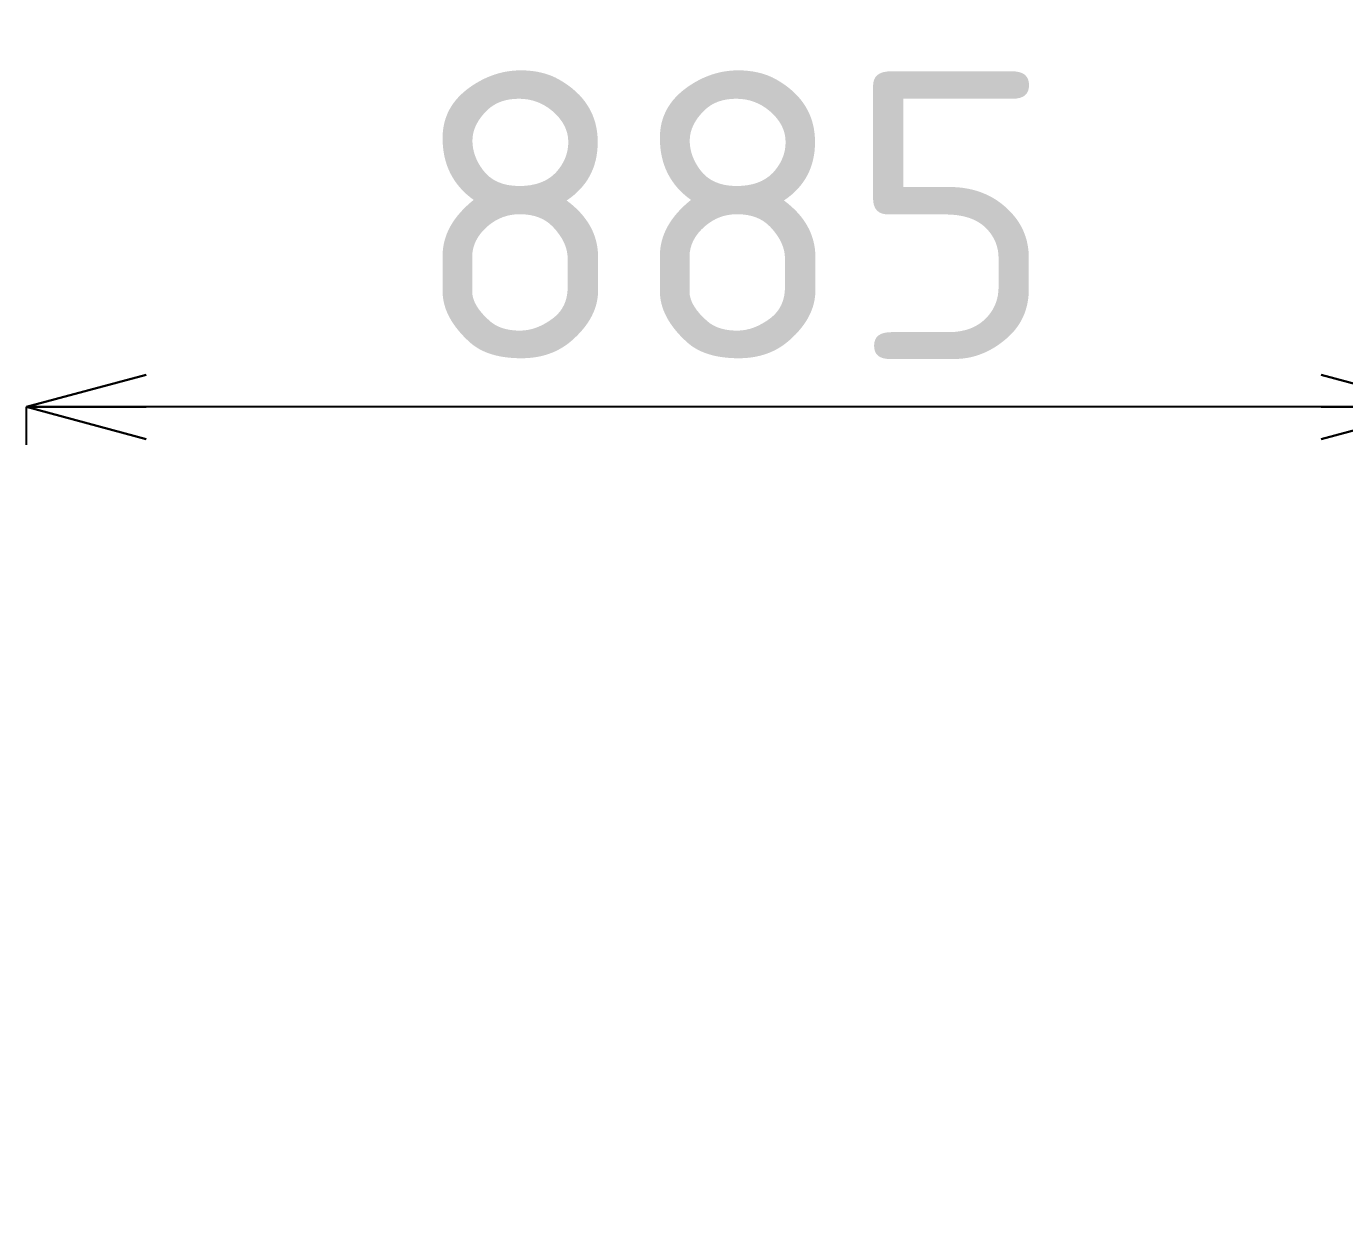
# Model space of a CAD drawing. Extents: x -150237 to 313168, y -187365 to 36962.
# Drawn here: x -36017 to -35192, y -166504 to -165755 of the extents above; entities that cross this region are included whole.
import ezdxf

# ---------------------------------------------------------------- set-up
doc = ezdxf.new("R2010")
doc.units = 0
doc.header["$LTSCALE"] = 50
doc.header["$PDMODE"] = 34
doc.header["$PDSIZE"] = 20
doc.layers.get('0').update_dxf_attribs({"linetype": 'CONTINUOUS'})
doc.layers.get('Defpoints').update_dxf_attribs({"linetype": 'CONTINUOUS'})
doc.layers.add('размеры', color=250, linetype='CONTINUOUS', lineweight=30)
doc.styles.get("Standard").update_dxf_attribs({"font": 'isocpeur.ttf'})
doc.dimstyles.get("Standard").update_dxf_attribs({"dimscale": 0, "dimtxt": 180, "dimasz": 75, "dimexe": 0, "dimexo": 0, "dimgap": 30, "dimtad": 1, "dimdec": 0, "dimdsep": 46, "dimtxsty": 'Standard', "dimblk1": 'OPEN30', "dimblk2": 'OPEN30', "dimsah": 1, "dimcen": 25, "dimadec": 0, "dimazin": 0, "dimtfac": 1, "dimtdec": 0, "dimtmove": 0, "dimatfit": 3, "dimldrblk": 'OPEN30', "dimfxl": 1, "dimtolj": 1, "dimtzin": 0, "dimarcsym": 0})

# ---------------------------------------------------------------- blocks, each defined once
blk = doc.blocks.new('_OPEN30')
at = {"color": 0, "linetype": 'ByBlock'}
for p, q in [((-1, 0.268), (0, 0)), ((0, 0), (-1, -0.268)), ((0, 0), (-1, 0))]:
    blk.add_line(p, q, dxfattribs=at)
blk = doc.blocks.new('*D391')
at = {"layer": 'Defpoints', "color": 0, "transparency": 16777216}
for p in [(-36016.49, -165992.7), (-35131.41, -165992.7), (-36016.49, -166016.43)]:
    blk.add_point(p, dxfattribs=at)
at = {"layer": 'размеры', "color": 0, "lineweight": -2, "transparency": 16777216}
for p, q in [((-36016.49, -166016.43), (-36016.49, -165992.7)), ((-35206.41, -165992.7), (-35941.49, -165992.7))]:
    blk.add_line(p, q, dxfattribs=at)
at = {"layer": 'размеры', "color": 0, "lineweight": -2, "transparency": 16777216, "xscale": 75, "yscale": 75, "zscale": 75, "rotation": 180}
blk.add_blockref('_OPEN30', (-36016.49, -165992.7), dxfattribs=at)
at = {"layer": 'размеры', "color": 0, "lineweight": -2, "transparency": 16777216, "xscale": 75, "yscale": 75, "zscale": 75}
blk.add_blockref('_OPEN30', (-35131.41, -165992.7), dxfattribs=at)
at = {"layer": 'размеры', "color": 0, "lineweight": 5, "transparency": 16777216, "insert": (-35573.95, -165872.7), "char_height": 180, "attachment_point": 5}
blk.add_mtext('\\A1;885', dxfattribs=at)
blk = doc.blocks.new('*D395')
at = {"color": 0, "lineweight": -2, "transparency": 16777216}
for p, q in [((-34735.85, -168818.16), (-34735.85, -166467.7)), ((-36571.64, -168893.16), (-34735.85, -168893.16))]:
    blk.add_line(p, q, dxfattribs=at)
at = {"layer": 'Defpoints', "color": 0, "transparency": 16777216}
for p in [(-34735.85, -166392.7), (-34735.85, -166392.7), (-36571.64, -168893.16)]:
    blk.add_point(p, dxfattribs=at)
at = {"color": 0, "lineweight": -2, "transparency": 16777216, "xscale": 75, "yscale": 75, "zscale": 75}
for p, rotation in [((-34735.85, -166392.7), 90), ((-34735.85, -168893.16), 270)]:
    blk.add_blockref('_OPEN30', p, dxfattribs=dict(at, rotation=rotation))
at = {"color": 0, "transparency": 16777216, "insert": (-34855.85, -167007.12), "char_height": 180, "attachment_point": 5, "rotation": 90}
blk.add_mtext('\\A1;2500', dxfattribs=at)

msp = doc.modelspace()

# ---------------------------------------------------------------- dimensions: what is measured, and where the dimension line sits
dim = msp.add_linear_dim(base=(-34735.85, -166392.7), p1=(-36571.64, -168893.16), p2=(-34735.85, -166392.7), angle=90, dimstyle='Standard', override={"dimscale": 1, "dimarcsym": 2})
dim.commit()
dim.dimension.update_dxf_attribs({"geometry": '*D395', "text_midpoint": (-34735.85, -167007.12), "dimtype": 160})
at = {"layer": 'размеры', "lineweight": 5}
dim = msp.add_linear_dim(base=(-36016.49, -165992.7), p1=(-35131.41, -165992.7), p2=(-36016.49, -166016.43), dimstyle='Standard', override={"dimscale": 1}, dxfattribs=at)
dim.commit()
dim.dimension.update_dxf_attribs({"geometry": '*D391', "text_midpoint": (-35573.95, -165872.7)})

doc.saveas('drawing.dxf')
